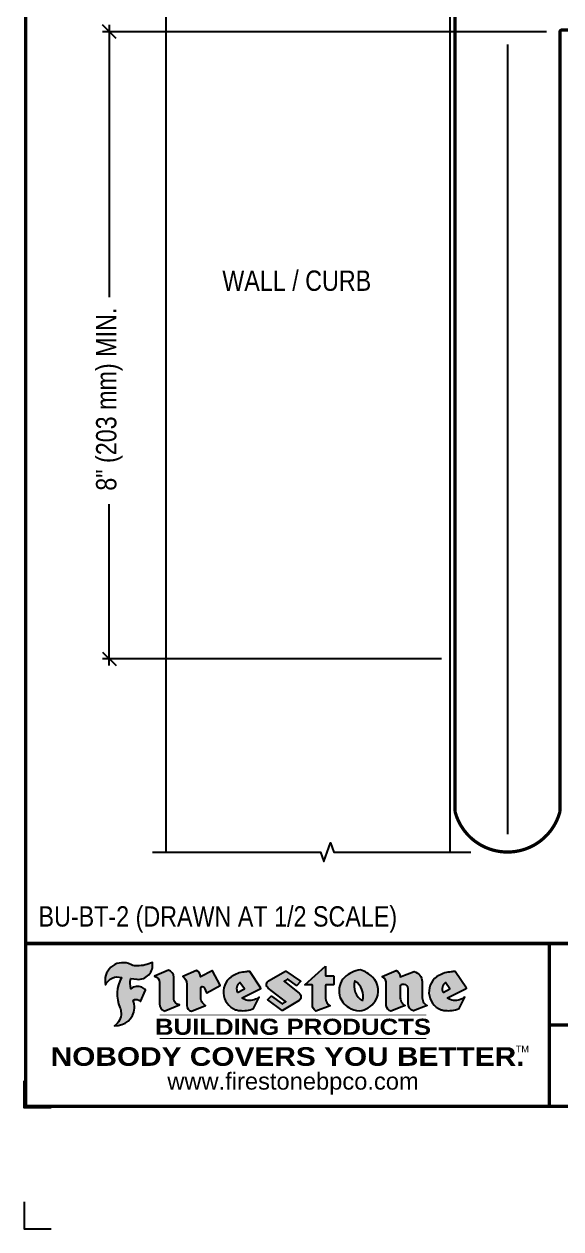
# Model space of a CAD drawing. Header units: inches. Extents: x -741.7 to -721.6, y -77.9 to -61.2.
# Drawn here: x -741.65 to -736.71, y -77.95 to -66.84 of the extents above; entities that cross this region are included whole.
import ezdxf
from ezdxf.enums import TextEntityAlignment as Align

# ---------------------------------------------------------------- set-up
doc = ezdxf.new("R2010")
doc.units = ezdxf.units.IN
doc.header["$MEASUREMENT"] = 0
doc.layers.get('0').update_dxf_attribs({"linetype": 'CONTINUOUS'})
doc.layers.get('DEFPOINTS').update_dxf_attribs({"linetype": 'CONTINUOUS'})
for name, color, linetype in [('FSBP-ACCESSORY-OTHER', 7, 'CONTINUOUS'), ('FSBP-ANNO-LABEL', 7, 'CONTINUOUS'), ('FSBP-MEMBRANE', 7, 'CONTINUOUS'), ('FSBP-TTLB', 7, 'CONTINUOUS'), ('FSBP-TTLB-BORDER', 7, 'CONTINUOUS'), ('FSBP-TTLB-TEXT', 7, 'CONTINUOUS'), ('FSBP-WALL-CURB', 9, 'CONTINUOUS')]:
    doc.layers.add(name, color=color, linetype=linetype)
doc.styles.add('ARIAL', font='arial.ttf')
doc.styles.add('ARIAL_BOLD', font='')
doc.styles.add('ARIAL_NAR', font='ARIALN.TTF')
doc.styles.add('BANKGOTHIC', font='bgothm.ttf')
doc.styles.get('ARIAL_BOLD').set_extended_font_data('Arial Black')
doc.linetypes.add('BATTING', pattern='A,0.0001,-0.1,[134,ltypeshp.shx,S=0.1,R=0,X=-0.1,Y=0],-0.2,[134,ltypeshp.shx,S=0.1,R=180,X=0.1,Y=0],-0.1', length=0.4001)
doc.dimstyles.new('FSBP-DIM', dxfattribs={"dimtxt": 0.1875, "dimasz": 0.125, "dimexe": 0.0625, "dimexo": 0.125, "dimgap": 0.125, "dimtad": 0, "dimdec": 0, "dimzin": 1, "dimdsep": 46, "dimlunit": 4, "dimtxsty": 'ARIAL_NAR', "dimblk": 'OBLIQUE', "dimcen": 0.09375, "dimdle": 0.0625, "dimclrd": 256, "dimclre": 256, "dimclrt": 256, "dimadec": 0, "dimazin": 0, "dimtfac": 1, "dimtdec": 0, "dimtmove": 1, "dimatfit": 3, "dimfxl": 0, "dimtolj": 1, "dimtzin": 0, "dimlwd": -1, "dimlwe": -1, "dimarcsym": 0})

# ---------------------------------------------------------------- blocks, each defined once
blk = doc.blocks.new('_OBLIQUE')
at = {"color": 0, "linetype": 'ByBlock'}
blk.add_line((-0.5, -0.5), (0.5, 0.5), dxfattribs=at)
blk = doc.blocks.new('*D15')
at = {"layer": 'DEFPOINTS', "color": 0, "transparency": 16777216}
for p in [(-736.7132357180453, -66.91294755021687), (-740.8676821049453, -72.6941312364699), (-737.6819857180453, -72.6941312364699)]:
    blk.add_point(p, dxfattribs=at)
at = {"layer": 'FSBP-ANNO-LABEL', "transparency": 16777216}
for p, q in [((-740.8676821049453, -66.85044755021687), (-740.8676821049453, -69.35827618862825)), ((-736.8382357180453, -66.91294755021687), (-740.9301821049453, -66.91294755021687)), ((-740.8676821049453, -72.7566312364699), (-740.8676821049453, -71.26878949012894)), ((-737.8069857180453, -72.6941312364699), (-740.9301821049453, -72.6941312364699))]:
    blk.add_line(p, q, dxfattribs=at)
at = {"layer": 'FSBP-ANNO-LABEL', "transparency": 16777216, "xscale": 0.125, "yscale": 0.125, "zscale": 0.125}
for p, rotation in [((-740.8676821049453, -66.91294755021687), 90), ((-740.8676821049453, -72.6941312364699), 270)]:
    blk.add_blockref('_OBLIQUE', p, dxfattribs=dict(at, rotation=rotation))
at = {"layer": 'FSBP-ANNO-LABEL', "transparency": 16777216, "insert": (-740.8676821049453, -71.14378949012907), "char_height": 0.1875, "attachment_point": 4, "rotation": 90, "style": 'ARIAL_NAR'}
blk.add_mtext('\\A1;8" (203 mm) MIN.', dxfattribs=at)
blk = doc.blocks.new('TTLB-ASPHALT_1')
at = {"layer": 'FSBP-TTLB-TEXT'}
h = blk.add_hatch(color=1, dxfattribs=at)
edge = h.paths.add_edge_path()
edge.add_arc((1.037309769669577, -0.1982514792917272), 0.1319107607348553, 264.0410451462098, 370.3106169565175)
edge.add_arc((1.027551646585692, 0.1214293576525733), 0.3273056962876235, 270.05058356628535, 295.23459397187514, ccw=False)
edge.add_arc((1.022801957313334, -0.06680179986895496), 0.1391656561713503, 249.3281275763668, 272.0749124149863, ccw=False)
edge.add_line((0.9736743133014443, -0.1970076156048179), (0.9474927838574558, -0.1852745150568325))
edge.add_arc((0.8939498971398336, -0.3394262635682139), 0.1631857907024099, 70.84590087378872, 194.3325259843273)
edge.add_arc((0.8444260109029358, -0.4259936440910792), 0.1179914261095279, 70.96950098067128, 156.9641407594482, ccw=False)
edge.add_arc((1.153141409296893, -0.4684497516079489), 0.3110405457095052, 150.323113748316, 203.2084295854517)
edge.add_arc((0.7562495500623072, -0.6412608153899839), 0.1218587156617311, 0.8849157075190988, 24.346689398949877, ccw=False)
edge.add_arc((0.749378166569727, -0.6475258110744306), 0.1289731377238325, -58.36655102076742, 3.6216782311386737, ccw=False)
edge.add_arc((0.825669902954445, -0.5792158350996175), 0.1783301886510355, 267.2205474105585, 354.1381621173521)
edge.add_arc((0.7903121048625223, -0.6011409294291781), 0.2127878929608591, 0.9996158580669169, 21.00503380861242)
edge.add_arc((1.018807122639402, -0.5666691048185157), 0.0513639566841585, 40.821177131732725, 125.52727787225791, ccw=False)
edge.add_line((1.057676976260041, -0.5330924682126437), (1.102776947655911, -0.4308018311949837))
edge.add_arc((1.040858222524662, -0.4699705673995993), 0.07326744446031509, 32.31675181867256, 66.31481236598174)
edge.add_arc((1.03226251882532, -0.5063316993097686), 0.1102246948011782, 69.8179132332389, 125.254734720681)
edge.add_arc((1.127708877207283, -0.3689593535312383), 0.1659710644737306, 164.1569669952081, 196.5811013160487, ccw=False)
edge.add_line((0.9680425188342383, -0.3236487780942383), (1.023615334387159, -0.3294494641845773))
h = blk.add_hatch(color=1, dxfattribs=at)
edge = h.paths.add_edge_path()
edge.add_line((2.763460561272041, -0.2072496393923444), (2.763460561272041, -0.2969520779963801))
edge.add_arc((2.765767478062685, -0.2969520779963943), 0.00230691679065842, 179.9999999996471, 269.9999999996471)
edge.add_line((2.765767478062685, -0.2992589947870528), (2.835417693520355, -0.2992589947870528))
edge.add_arc((2.835417693520355, -0.3015659115777538), 0.002306916790701052, 0, 90, ccw=False)
edge.add_line((2.837724610311056, -0.3015659115777538), (2.837724610311056, -0.3790761307453892))
edge.add_arc((2.835417693520355, -0.3790761307453749), 0.002306916790686842, 269.99999999964706, 359.99999999964706, ccw=False)
edge.add_line((2.835417693520355, -0.3813830475360618), (2.765767478062685, -0.3813830475360618))
edge.add_arc((2.765767478062685, -0.3836899643267202), 0.00230691679065842, 90.00000000035294, 180.0000000003529)
edge.add_line((2.763460561272041, -0.3836899643267344), (2.763460561272041, -0.5033995910642801))
edge.add_arc((2.836735953378934, -0.5071368822038522), 0.07337063740681407, 177.0802527808789, 245.3249543133826)
edge.add_line((2.806105814540615, -0.5738080530967267), (2.674529557384915, -0.6226036013049594))
edge.add_arc((2.708610405062075, -0.5642984087917995), 0.0675351734460605, 177.0345319916277, 239.69264280249, ccw=False)
edge.add_line((2.641165668230087, -0.560804539009709), (2.641165668230087, -0.3836899643267344))
edge.add_arc((2.638858751439443, -0.3836899643267202), 0.00230691679065842, 359.9999999996471, 449.999999999647)
edge.add_line((2.638858751439443, -0.3813830475360618), (2.572857950769389, -0.3813830475360618))
edge.add_line((2.572857950769389, -0.3813830475360618), (2.763460561272041, -0.2072496393923444))
h = blk.add_hatch(color=1, dxfattribs=at)
edge = h.paths.add_edge_path()
edge.add_line((1.275239419159561, -0.6223407783464694), (1.415345367376062, -0.5660418822574371))
edge.add_arc((1.421019305783972, -0.5090099247487814), 0.05731350411836947, 181.9717871001989, 264.31851000495806, ccw=False)
edge.add_line((1.363739737527226, -0.5109819325197265), (1.363412352251203, -0.3102363679013962))
edge.add_arc((1.294263659668758, -0.3103491388304036), 0.06914878453844908, 0.0934405599591014, 72.42834396969012)
edge.add_line((1.315139561173908, -0.2444268274366692), (1.186839444240604, -0.3024209471341379))
edge.add_arc((1.175246268095293, -0.3585110609420923), 0.05727567197445628, -0.017399788185912257, 78.322067691347, ccw=False)
edge.add_line((1.232521937428658, -0.3585284546236807), (1.232574268422297, -0.555126496687123))
edge.add_arc((1.305699496415485, -0.5558575689677241), 0.07312888236350451, 179.4272023230205, 245.3845503102953)
h = blk.add_hatch(color=1, dxfattribs=at)
edge = h.paths.add_edge_path()
edge.add_line((1.792026821926584, -0.3839679064720229), (1.722158956877934, -0.2518542302253621))
edge.add_arc((1.720119655279632, -0.2529327078887889), 0.002306916790721916, 27.87197133405528, 117.3766794470726)
edge.add_line((1.719058846382097, -0.250884159729182), (1.610638460368705, -0.3070279753467702))
edge.add_arc((1.547088841662969, -0.306102665849437), 0.06355635479880158, 359.165808011073, 425.8793658831422)
edge.add_line((1.573061729235633, -0.2480956029480268), (1.446879247402876, -0.3051325108639702))
edge.add_arc((1.407812067100195, -0.3703571330466247), 0.07602957263902092, -3.441403975725109, 59.07992244284969, ccw=False)
edge.add_line((1.483704536400296, -0.3749210150788969), (1.483704536400296, -0.5723838140635706))
edge.add_arc((1.540537465180449, -0.5682544061150878), 0.05698275005415228, 184.1557352478595, 255.3066498366543)
edge.add_line((1.526084036778343, -0.6233736605654059), (1.657291340682093, -0.570650514527486))
edge.add_arc((1.688298576827208, -0.502139038842401), 0.07520153584805701, 207.5160880841914, 245.649226723163, ccw=False)
edge.add_arc((1.721050197024908, -0.491448816845633), 0.1093332836229113, 179.4823365255141, 204.5537900001094, ccw=False)
edge.add_line((1.611721375809452, -0.4904610114968335), (1.611721375809452, -0.4126404716788983))
edge.add_arc((1.628589765097189, -0.4141592990360436), 0.01693662875851165, 28.356188110622497, 174.8549701683584, ccw=False)
edge.add_arc((1.627340435522399, -0.4197189881350454), 0.02111886817708033, 22.216893572439517, 40.10213956426492, ccw=False)
edge.add_line((1.646891420738257, -0.4117336534413738), (1.666638796144639, -0.4549750258192233))
edge.add_arc((1.668737246926753, -0.4540167099035415), 0.002306916790685597, 204.5451281842828, 299.6323508190067)
edge.add_line((1.669877862091766, -0.4560219186518992), (1.791128135493295, -0.3870515928837648))
edge.add_line((1.791128135493295, -0.3870515928837648), (1.792026821926584, -0.3839679064720229))
h = blk.add_hatch(color=1, dxfattribs=at)
h.paths.add_polyline_path([(2.063388732080512, -0.2583237030618903, 0.02524281661523788), (2.025024361750752, -0.2610532129309178, 0.1213611957758757), (1.901773912052249, -0.3008158885520373, 0.6151668103976068), (1.93274136141747, -0.6099060679591872, 0.05306812109568645), (1.967936229862175, -0.617865745600497, 0.1150932231766138), (2.099126721549737, -0.5994933789882708), (2.151195569562105, -0.4944891916583316, -0.08755405562188731), (2.104230609512001, -0.5187113292177372, -0.265591761123442), (1.992692314386659, -0.5010701623316862), (2.165347897647223, -0.4141184325909109, 0.4518949533370738), (2.166222728871162, -0.4107679608846269)])
h.paths.add_polyline_path([(2.014217313945437, -0.4188965037300676), (1.951113654018855, -0.4515330109460507, -0.3720533890450154), (1.973177450672722, -0.3607130665457561)], flags=16)
h = blk.add_hatch(color=1, dxfattribs=at)
edge = h.paths.add_edge_path()
edge.add_arc((2.260407392426799, -0.3775796671688738), 0.0415245022322573, 123.20805433950699, 232.2027298779723, ccw=False)
edge.add_line((2.237665217914071, -0.3428366421988329), (2.393535971665983, -0.2540943745380986))
edge.add_arc((2.394677353533154, -0.2560991469722467), 0.00230691679074142, 55.64644466176969, 119.65426054492929, ccw=False)
edge.add_line((2.395979141996861, -0.2541946229174954), (2.531809646140459, -0.3470380726374032))
edge.add_arc((2.530468902927936, -0.3489153772789848), 0.00230691679070047, -42.73110123842042, 54.46613537395791, ccw=False)
edge.add_line((2.532163440279987, -0.3504807552658491), (2.498457913851155, -0.3869673252714421))
edge.add_arc((2.496763376499132, -0.385401947284592), 0.002306916790673087, 233.75270768949161, 317.26889876139137, ccw=False)
edge.add_line((2.495399362263356, -0.38726241234572), (2.413849913492982, -0.3274738082119626))
edge.add_arc((2.412485899257177, -0.3293342732731332), 0.002306916790719977, 53.75270768979654, 124.4135619297866)
edge.add_line((2.41118211687575, -0.3274311136421062), (2.382933981293377, -0.346782838468144))
edge.add_arc((2.384237763674776, -0.3486859980991568), 0.002306916790694806, 124.4135619293765, 231.8459020253658)
edge.add_line((2.382812599816248, -0.3505000469010184), (2.519899969301207, -0.4581994452042721))
edge.add_arc((2.494247019847677, -0.4908523236374407), 0.0415245022322573, -55.21225898295228, 51.84590202520451, ccw=False)
edge.add_line((2.517938320565804, -0.5249552055672808), (2.364434947484597, -0.6179520922513717))
edge.add_arc((2.363239601923482, -0.6159790200102009), 0.002306916790727131, 233.2955624372974, 301.2087215702374, ccw=False)
edge.add_line((2.361860787187538, -0.6178285429225383), (2.231266621301074, -0.5204709167214361))
edge.add_arc((2.232647938930654, -0.518623262347532), 0.002306916790697738, 135.5134179846412, 233.2179869199849, ccw=False)
edge.add_line((2.231002150870836, -0.5170067083764565), (2.262839375599356, -0.4845937328397696))
edge.add_arc((2.264485163659231, -0.4862102868108593), 0.002306916790748635, 53.03528399994502, 135.5134179853723, ccw=False)
edge.add_line((2.265872365996302, -0.4843670465239001), (2.361834678328762, -0.5565872257804898))
edge.add_arc((2.363221880665748, -0.55474398549363), 0.00230691679062697, 233.0352840000717, 302.2362632414427)
edge.add_line((2.36445241715569, -0.5566953042850713), (2.39428499383348, -0.5378823484768844))
edge.add_arc((2.393054457343538, -0.5359310296853721), 0.002306916790685158, 302.2362632406162, 412.202729876843)
edge.add_line((2.394468296066179, -0.5341081404551886), (2.234958295420142, -0.4103916733127022))
h = blk.add_hatch(color=1, dxfattribs=at)
edge = h.paths.add_edge_path(flags=16)
edge.add_arc((2.940363509127394, -0.4847985213681483), 0.1684614578629417, 344.5558804047865, 417.0140046669545)
edge.add_arc((3.194458079644619, -0.3883534532477739), 0.1684614578629416, 164.5558804047865, 237.0140046669546)
edge = h.paths.add_edge_path()
edge.add_arc((3.069375116502187, -0.4399344555144893), 0.1828726885096673, 136.0914512150047, 191.213418978326)
edge.add_arc((3.064939550433394, -0.4318234379590393), 0.18031488047485, 194.0167254156723, 240.666373083186)
edge.add_arc((3.098047041778983, -0.3845058757092517), 0.2378525180183701, 239.2975390661776, 264.2889872773176)
edge.add_arc((3.048844782126224, -0.419023238379296), 0.203760689247156, 277.1986764832035, 326.503572961274)
edge.add_arc((3.077739326803538, -0.434104661646515), 0.1713748657917091, 325.3768876809903, 406.3828327799087)
edge.add_arc((3.011839488065931, -0.4896144380417837), 0.257194564585, 44.2846255351977, 73.82901434867308)
edge.add_arc((3.117152499586979, -0.4983433120546721), 0.2579560664039132, 97.50292863483669, 134.1039137579027)
h = blk.add_hatch(color=1, dxfattribs=at)
edge = h.paths.add_edge_path()
edge.add_line((3.322690228557462, -0.5721896537377091), (3.322690228557462, -0.3749210150788969))
edge.add_arc((3.24679775925739, -0.3703571330465678), 0.076029572638996, 356.5585960242387, 419.0799224428129)
edge.add_line((3.285864939560099, -0.3051325108639702), (3.412047421392799, -0.2480956029480268))
edge.add_arc((3.386074533820164, -0.3061026658494939), 0.06355635479883807, 0.3962622833877276, 65.87936588318718, ccw=False)
edge.add_line((3.449629368605429, -0.3056631084210863), (3.580526418688805, -0.2593848434574539))
edge.add_arc((3.555744121700968, -0.3530904070730259), 0.09692726601172152, 2.366977007666776, 75.18615851992018, ccw=False)
edge.add_line((3.652588689330287, -0.3490873311063041), (3.652588689330287, -0.4883770011386872))
edge.add_arc((3.761877549389567, -0.4914934052703757), 0.1093332836229049, 178.3666365323574, 204.5537900000422)
edge.add_arc((3.729125929191724, -0.502183627267101), 0.07520153584796149, 207.5160880841713, 245.2240541443095)
edge.add_line((3.697611150971852, -0.5704631245385627), (3.572585913552643, -0.6207021253773775))
edge.add_arc((3.595347186007587, -0.5526356419907756), 0.0717713151919874, 180.3328587115751, 251.51018566665869, ccw=False)
edge.add_line((3.523577081955409, -0.5530525936986663), (3.523577081955409, -0.4153032515383615))
edge.add_arc((3.486319529276869, -0.4148773504126382), 0.03725998689428563, 359.3450650296066, 449.0500281941025)
edge.add_arc((3.482769874121715, -0.4419622099033518), 0.06447454900600776, 86.29402372314017, 119.8211331593848)
edge.add_line((3.450707067966732, -0.3860252459975726), (3.450707067966732, -0.4904610114968335))
edge.add_arc((3.560035889182245, -0.4914488168456472), 0.1093332836229753, 179.4823365255069, 204.5537900001023)
edge.add_arc((3.527284268984403, -0.5021390388425004), 0.07520153584796385, 207.5160880841699, 245.6492267231416)
edge.add_line((3.496277032839316, -0.570650514527486), (3.365069728935509, -0.6233736605654059))
edge.add_arc((3.379502486061938, -0.5682868177318028), 0.05694615642555721, 183.9298782390169, 255.318496325343, ccw=False)
h = blk.add_hatch(color=1, dxfattribs=at)
h.paths.add_polyline_path([(3.957695472291277, -0.2583237030618903, 0.02524281661523822), (3.919331101961575, -0.2610532129309178, 0.1085638477195505), (3.807890832595604, -0.2939221658134414, 0.6425897848490651), (3.827048101628293, -0.6099060679591872, 0.05306812109569052), (3.862242970072884, -0.617865745600497, 0.1150932231766133), (3.993433461760503, -0.5994933789882708), (4.045502309772871, -0.4944891916583316, -0.08755405562189084), (3.998537349722767, -0.5187113292177372, -0.2655917611234366), (3.886999054597368, -0.5010701623316862), (4.059654637857989, -0.4141184325909109, 0.4518949533370731), (4.060529469081928, -0.4107679608846269)])
h.paths.add_polyline_path([(3.90852405415626, -0.4188965037300676), (3.845420394229677, -0.4515330109460507, -0.3720533890450147), (3.867484190883488, -0.3607130665457561)], flags=16)
at = {"layer": 'DEFPOINTS', "color": 1}
blk.add_lwpolyline([(0.234375, -1.515625), (-0.015625, -1.515625), (-0.015625, -1.265625)], dxfattribs=at)
at = {"layer": 'DEFPOINTS', "linetype": 'Continuous', "ltscale": 1.75}
blk.add_lwpolyline([(-0.015625, -2.380833333333342), (-0.015625, -2.630833333333342), (0.234375, -2.630833333333342)], dxfattribs=at)
at = {"layer": 'FSBP-TTLB', "const_width": 0.03125}
for points in [[(0, 0), (0, -1.5), (20, -1.5), (20, 0), (0, 0)], [(4.825208527206769, 0), (4.825208527206769, -0.75)], [(4.825208527206769, -0.75), (14.84028770518938, -0.75)], [(4.825208527206769, -0.75), (4.825208527206769, -1.5)]]:
    blk.add_lwpolyline(points, dxfattribs=at)
at = {"layer": 'FSBP-TTLB-BORDER', "const_width": 0.03125}
blk.add_lwpolyline([(20, 0), (20, 13), (0, 13), (0, 0)], dxfattribs=at)
at = {"layer": 'FSBP-TTLB-TEXT', "color": 1}
blk.add_line((0.7358432058323388, -0.379822754145593), (0.7358432058323388, -0.379822754145593), dxfattribs=at)
for points in [[(1.023615323725323, -0.3294494630716969, 0.5000510906601082), (1.167090420776901, -0.1746414942047778, -0.1103304102359608), (1.027840608309816, -0.2058762110801382, -0.09957876667165425), (0.9736743133014443, -0.1970076156048179), (0.9474927838574558, -0.1852745150568325, 0.5978159689075124), (0.7358432058323388, -0.379822754145593, -0.3938834584182213), (0.8828996422548698, -0.3144510229727047, 0.2349406564350952), (0.86727108227484, -0.5910237178633082, -0.1027304183841549), (0.8780937320133262, -0.6393788197974146, -0.2772692352614086), (0.8170223912655956, -0.7573362346216896, 0.3985429150902959), (1.003067614090241, -0.5974286950643517, 0.0875124847930418), (0.9889600163401155, -0.5248671157293501, -0.3874031597924062), (1.057676976260041, -0.5330924682126437), (1.102776947655911, -0.4308018311949837, 0.1494423498871741), (1.07029056398062, -0.4028746979725923, 0.2467195073738216), (0.9686394281704906, -0.4163228904100862, -0.1424285161541127), (0.9680425188342383, -0.3236487780942383), (1.023615334387159, -0.3294494641845773)], [(2.763460561272041, -0.2072496393923444), (2.763460561272041, -0.2969520779963801, 0.4142135623730958), (2.765767478062685, -0.2992589947870528), (2.835417693520355, -0.2992589947870528, -0.414213562373095), (2.837724610311056, -0.3015659115777538), (2.837724610311056, -0.3790761307453892, -0.4142135623730938), (2.835417693520355, -0.3813830475360618), (2.765767478062685, -0.3813830475360618, 0.4142135623730958), (2.763460561272041, -0.3836899643267344), (2.763460561272041, -0.5033995910642801, 0.3068985753588853), (2.806105814540615, -0.5738080530967267), (2.674529557384915, -0.6226036013049594, -0.2804194150632976), (2.641165668230087, -0.560804539009709), (2.641165668230087, -0.3836899643267344, 0.414213562373095), (2.638858751439443, -0.3813830475360618), (2.572857950769389, -0.3813830475360618), (2.763460561272041, -0.2072496393923444)], [(2.166222728871162, -0.4107679608846269), (2.063388732080512, -0.2583237030618903, 0.02524281661523788), (2.025024361750752, -0.2610532129309178, 0.1085638477195265), (1.913584092384895, -0.2939221658134414, 0.6425897848491228), (1.93274136141747, -0.6099060679591872, 0.05306812109568648), (1.967936229862175, -0.617865745600497, 0.1150932231766137), (2.099126721549737, -0.5994933789882708), (2.151195569562105, -0.4944891916583316, -0.0875540556218873), (2.104230609512001, -0.5187113292177372, -0.2655917611234418), (1.992692314386659, -0.5010701623316862), (2.165347897647223, -0.4141184325909109)], [(4.060529469081928, -0.4107679608846269), (3.957695472291277, -0.2583237030618903, 0.02524281661523788), (3.919331101961575, -0.2610532129309178, 0.1085638477195265), (3.807890832595604, -0.2939221658134414, 0.6425897848491228), (3.827048101628293, -0.6099060679591872, 0.05306812109568648), (3.862242970072884, -0.617865745600497, 0.1150932231766137), (3.993433461760503, -0.5994933789882708), (4.045502309772871, -0.4944891916583316, -0.0875540556218873), (3.998537349722767, -0.5187113292177372, -0.2655917611234418), (3.886999054597368, -0.5010701623316862), (4.059654637857989, -0.4141184325909109)], [(4.059654637857989, -0.4141184325909109, 0.4518949533370731), (4.060529469081928, -0.4107679608846269, 0.4518949533370731)]]:
    blk.add_lwpolyline(points, format="xyb", dxfattribs=at)
for points in [[(1.275239419159561, -0.6223407783464694), (1.415345367376062, -0.5660418822574371, -0.3756100036733062), (1.363739737527226, -0.5109819325197265), (1.363412352251203, -0.3102363679013962, 0.3265360292958048), (1.315139561173908, -0.2444268274366692), (1.186839444240604, -0.3024209471341379, -0.3557863980845349), (1.232521937428658, -0.3585284546236807), (1.232574268422297, -0.555126496687123, 0.2960110723418457)], [(1.792026821926584, -0.3839679064720229), (1.722158956877934, -0.2518542302253621, 0.4116839150163434), (1.719058846382097, -0.250884159729182), (1.610638460368705, -0.3070279753467702, 0.2996033003794034), (1.573061729235633, -0.2480956029480268), (1.446879247402876, -0.3051325108639702, -0.2797757560995365), (1.483704536400296, -0.3749210150788969), (1.483704536400296, -0.5723838140635706, 0.320828638474519), (1.526084036778343, -0.6233736605654059), (1.657291340682093, -0.570650514527486, -0.1679398621276611), (1.621603752698661, -0.5368819723450571, -0.1098333365370753), (1.611721375809452, -0.4904610114968335), (1.611721375809452, -0.4126404716788983, -0.743334502655012), (1.64349420176768, -0.4061152228778298, -0.07819791644735608), (1.646891420738257, -0.4117336534413738), (1.666638796144639, -0.4549750258192233, 0.4404648714563479), (1.669877862091766, -0.4560219186518992), (1.791128135493295, -0.3870515928837648)], [(2.234958295420142, -0.4103916733127022, -0.5150044486718882), (2.237665217914071, -0.3428366421988329), (2.393535971665983, -0.2540943745380986, -0.2867822934100265), (2.395979141996861, -0.2541946229174954), (2.531809646140459, -0.3470380726374032, -0.4515027974650387), (2.532163440279987, -0.3504807552658491), (2.498457913851155, -0.3869673252714421, -0.3814439164929681), (2.495399362263356, -0.38726241234572), (2.413849913492982, -0.3274738082119626, 0.3184718635035665), (2.41118211687575, -0.3274311136421062), (2.382933981293377, -0.346782838468144, 0.5064094529656681), (2.382812599816248, -0.3505000469010184), (2.519899969301207, -0.4581994452042721, -0.5043597839115849), (2.517938320565804, -0.5249552055672808), (2.364434947484597, -0.6179520922513717, -0.3053163970316367), (2.361860787187538, -0.6178285429225383), (2.231266621301074, -0.5204709167214361, -0.4541703869768119), (2.231002150870836, -0.5170067083764565), (2.262839375599356, -0.4845937328397696, -0.3762644290664977), (2.265872365996302, -0.4843670465239001), (2.361834678328762, -0.5565872257804898, 0.3114700032088108), (2.36445241715569, -0.5566953042850713), (2.39428499383348, -0.5378823484768844, 0.520381097387146), (2.394468296066179, -0.5341081404551886)], [(2.937624918725987, -0.3131105398334029, 0.2452625673097023), (2.889993533867141, -0.4754966266250307, 0.2064059665179019), (2.976604338974084, -0.5890186876871866, 0.1094800500670344), (3.074378098474654, -0.6211778035979165, 0.2185147641853038), (3.218764944843201, -0.5314757029352819, 0.3689489483072479), (3.195959963110113, -0.3100352223135445, 0.1296305888694145), (3.0834694040758, -0.242595816912754, 0.1610736375384317)], [(3.322690228557462, -0.5721896537377091), (3.322690228557462, -0.3749210150788969, 0.2797757560995341), (3.285864939560099, -0.3051325108639702), (3.412047421392799, -0.2480956029480268, -0.2937618496109166), (3.449629368605429, -0.3056631084210863), (3.580526418688805, -0.2593848434574539, -0.3288760160581939), (3.652588689330287, -0.3490873311063041), (3.652588689330287, -0.4883770011386872, 0.114762897203527), (3.662431105063263, -0.536926560769686, 0.166032965990522), (3.697611150971852, -0.5704631245385627), (3.572585913552643, -0.6207021253773775, -0.3209557512194564), (3.523577081955409, -0.5530525936986663), (3.523577081955409, -0.4153032515383615, 0.4127061514896111), (3.48693727661589, -0.3776224848030694, 0.1473421876160361), (3.450707067966732, -0.3860252459975726), (3.450707067966732, -0.4904610114968335, 0.1098333365370753), (3.460589444855941, -0.5368819723450855, 0.1679398621276611), (3.496277032839316, -0.570650514527486), (3.365069728935509, -0.6233736605654059, -0.3219729545308964), (3.322690228557462, -0.5721896537377091, 29.1476284739)], [(1.951113654018855, -0.4515330109460507), (2.014217313945437, -0.4188965037300676), (1.973177450672722, -0.3607130665457561, 0.3720533890450154)], [(3.10274193015772, -0.5296595419651595, 0.3271311138286319), (3.032079658614293, -0.3434924326507627, 0.3271311138286322)], [(3.845420394229677, -0.4515330109460507), (3.90852405415626, -0.4188965037300676), (3.867484190883488, -0.3607130665457561, 0.3720533890450154)]]:
    blk.add_lwpolyline(points, format="xyb", close=True, dxfattribs=at)
at = {"layer": 'FSBP-TTLB-TEXT', "const_width": 0.0078125}
for points in [[(1.233926579809207, -0.6584455781731435), (3.691229482685259, -0.6584455781731577)], [(1.233926579809207, -0.8761560960495984), (3.691229482685259, -0.8761560960495842)]]:
    blk.add_lwpolyline(points, dxfattribs=at)
at = {"layer": 'FSBP-TTLB-TEXT', "color": 1}
for centre, start, end in [((1.789987520328282, -0.3850463841354355), 299.6323508193319, 27.87197133380463), ((2.164310260790558, -0.412058050385383), 296.7304547840455, 34.00233684987403)]:
    blk.add_arc(centre, 0.00230691679068068, start, end, dxfattribs=at)
at = {"layer": 'FSBP-TTLB-TEXT', "lineweight": 18, "style": 'ARIAL_BOLD'}
blk.add_text('BUILDING PRODUCTS', height=0.1484375, dxfattribs=at).set_placement((2.462578031247233, -0.7673008371113639), align=Align.MIDDLE_CENTER)
at = {"layer": 'FSBP-TTLB-TEXT', "color": 1}
for s, height, style, p in [('NOBODY COVERS YOU BETTER.', 0.171875, 'ARIAL_BOLD', (2.412604263603384, -1.041650450587369)), ('TM', 0.0625, 'BANKGOTHIC', (4.576671173373001, -0.9725745042934193))]:
    blk.add_text(s, height=height, dxfattribs=dict(at, style=style)).set_placement(p, align=Align.MIDDLE_CENTER)
at = {"layer": 'FSBP-TTLB-TEXT', "style": 'ARIAL'}
blk.add_text('www.firestonebpco.com', height=0.15625, dxfattribs=at).set_placement((2.462578031247233, -1.268657306740124), align=Align.MIDDLE_CENTER)
at = {"layer": 'FSBP-TTLB-TEXT'}
for tag, height, style, p in [('DETAIL_DESCP_LINE_1', 0.21875, 'ARIAL_BOLD', (9.832748116198076, -0.375)), ('ISSUE_REV_DATE', 0.21875, 'ARIAL', (15.84069633627263, -0.7282559425942452)), ('DETAIL_NUMBER', 0.4375, 'ARIAL', (18.42055248367797, -0.8931630692489421))]:
    blk.add_attdef(tag, text='', height=height, dxfattribs=dict(at, style=style)).set_placement(p, align=Align.MIDDLE_CENTER)
at = {"layer": 'FSBP-TTLB-TEXT', "style": 'ARIAL'}
blk.add_attdef('ACCPT_SYSTEMS', text='', height=0.21875, dxfattribs=at).set_placement((11.49438170418193, -1.125), align=Align.MIDDLE_LEFT)

msp = doc.modelspace()

# ---------------------------------------------------------------- hatches: boundary and pattern name
at = {"layer": 'FSBP-ACCESSORY-OTHER', "ltscale": 1.75}
h = msp.add_hatch(dxfattribs=at)
h.set_pattern_fill('STEEL', color=9, scale=0.5, angle=15, style=0)
h.set_pattern_definition([(59.99999999999999, (0, 0), (-0.05412658773652741, 0.03125000000000001), []), (59.99999999999999, (-0.008088095159453773, 0.03018518207153338), (-0.05412658773652741, 0.03125000000000001), [])])
h.paths.add_polyline_path([(-737.6389137289315, -64.6970618285721), (-740.319285258994, -64.6970618285721), (-740.1987276014278, -64.66405280291403), (-740.2053296717942, -64.63994030269367), (-740.3442852589941, -64.67798673322167), (-740.3442852589941, -64.72206182857207), (-737.7288607180453, -64.72206182857207), (-737.6429429852726, -64.72206182857205), (-735.6068089592198, -66.75819585462492), (-735.6068089592197, -67.97145052291624), (-735.4554130244039, -68.23367597407696, -0.8345828675609673), (-735.4867435084785, -68.26306666832684), (-735.6585532614714, -68.09125691533393), (-735.673067889642, -68.10577154350432), (-735.5003600191517, -68.27847941399477, 0.8463823686123908), (-735.4378508660607, -68.22304095659479), (-735.5862821752083, -67.96595038771709), (-735.5862821752082, -66.74969338229548)])

# ---------------------------------------------------------------- linework, layer by layer
at = {"layer": 'FSBP-ACCESSORY-OTHER', "linetype": 'BATTING'}
msp.add_line((-737.1931483877906, -74.30928085783586), (-737.1931483877906, -67.03049617014483), dxfattribs=at)
at = {"layer": 'FSBP-MEMBRANE', "linetype": 'Continuous', "const_width": 0.03}
msp.add_lwpolyline([(-737.6819857180453, -66.1628812364699), (-737.6819857180453, -74.09940082917609, 0.7762176150582661), (-736.7132357180453, -74.09940082917598), (-736.7132357180453, -66.99030086428212), (-736.7132357180453, -66.91294755021687, -0.414213562373095), (-736.6976107180453, -66.89732255021687), (-736.3304232180453, -66.89732255021687)], format="xyb", dxfattribs=at)
at = {"layer": 'FSBP-WALL-CURB'}
for p, q in [((-740.3442852589939, -74.47538123646993), (-740.344285258994, -64.72206182857207)), ((-737.7288607180453, -64.72206182857207), (-737.7288607180453, -74.47538123646993))]:
    msp.add_line(p, q, dxfattribs=at)
msp.add_lwpolyline([(-740.4692852589939, -74.47538123646993), (-738.922383852667, -74.47538123646993), (-738.891133852667, -74.56123990582788), (-738.828633852667, -74.38952256711198), (-738.797383852667, -74.47538123646993), (-737.5344405129439, -74.47538123646993)], dxfattribs=at)

# ---------------------------------------------------------------- block references
msp.add_blockref('TTLB-ASPHALT_1', (-741.6369736728427, -75.31840324835517))

# ---------------------------------------------------------------- texts
at = {"layer": 'DEFPOINTS', "style": 'ARIAL_NAR'}
msp.add_text('BU-BT-2 (DRAWN AT 1/2 SCALE)', height=0.1875, dxfattribs=at).set_placement((-741.5198163187682, -75.06840324835517), align=Align.MIDDLE_LEFT)
at = {"layer": 'FSBP-ANNO-LABEL', "style": 'ARIAL_NAR'}
msp.add_text('WALL / CURB', height=0.1875, dxfattribs=at).set_placement((-739.1398273720142, -69.20773104840637), align=Align.MIDDLE_CENTER)

# ---------------------------------------------------------------- dimensions: what is measured, and where the dimension line sits
at = {"layer": 'FSBP-ANNO-LABEL'}
dim = msp.add_linear_dim(base=(-740.8676821049453, -72.6941312364699), p1=(-736.7132357180453, -66.91294755021687), p2=(-737.6819857180453, -72.6941312364699), angle=90, text='8" (203 mm) MIN.', dimstyle='FSBP-DIM', dxfattribs=at)
dim.commit()
dim.dimension.update_dxf_attribs({"geometry": '*D15', "text_midpoint": (-740.8676821049453, -70.31353283937872), "dimtype": 160})

doc.saveas('drawing.dxf')
